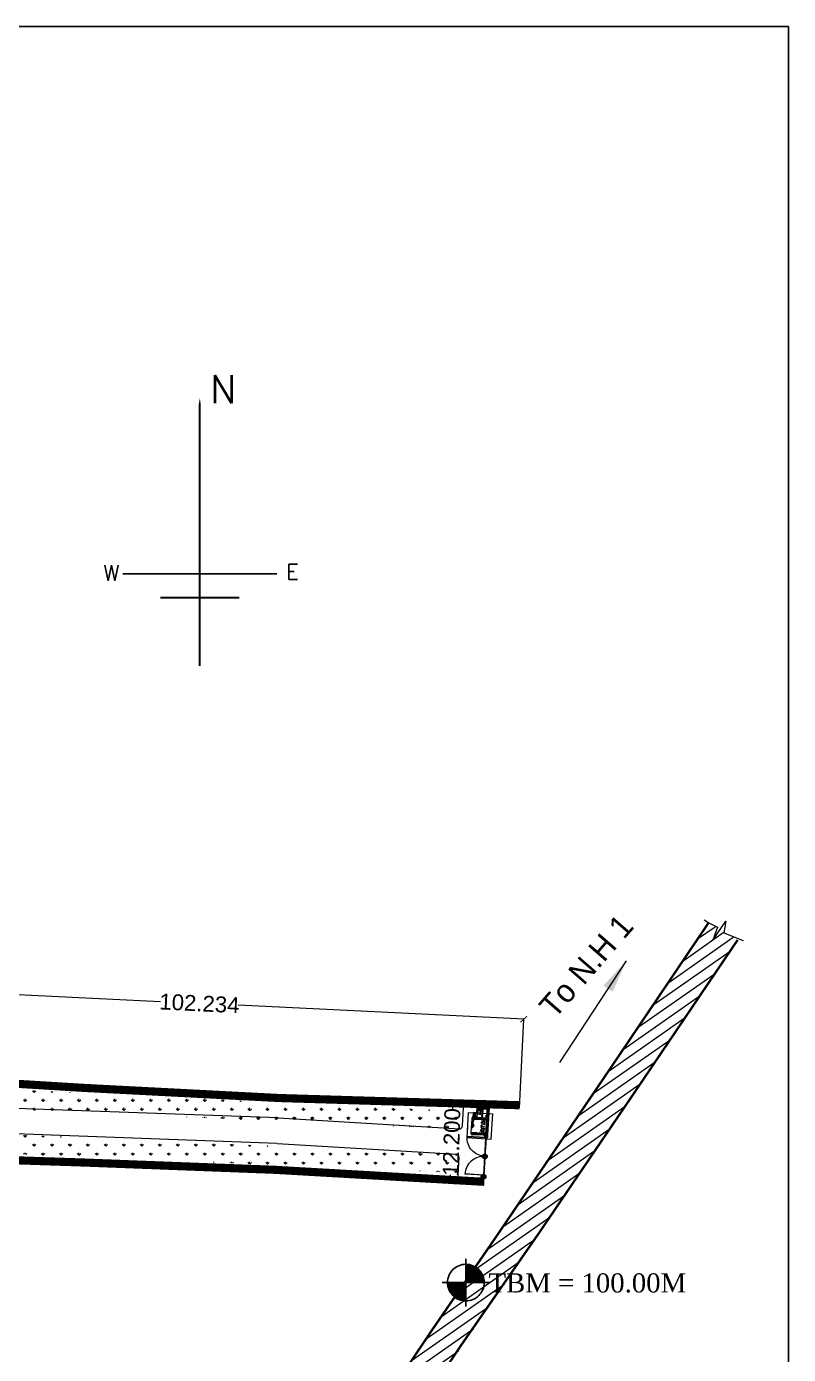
# Model space of a CAD drawing. Extents: x 4380 to 4772, y -521 to -208.
# Drawn here: x 4652.3 to 4772.2, y -416.6 to -207.7 of the extents above; entities that cross this region are included whole.
import ezdxf

# ---------------------------------------------------------------- set-up
doc = ezdxf.new("R2010")
doc.units = 0
doc.header["$LTSCALE"] = 40
doc.header["$MEASUREMENT"] = 0
doc.header["$PDMODE"] = 32
doc.header["$PDSIZE"] = 0.02
for name, pattern in [('ACAD_ISO02W100', [15, 12, -3]), ('CENTER', [2, 1.25, -0.25, 0.25, -0.25]), ('DASHED', [0.75, 0.5, -0.25])]:
    doc.linetypes.add(name, pattern=pattern)
doc.layers.get('0').update_dxf_attribs({"linetype": 'CONTINUOUS'})
doc.layers.get('Defpoints').update_dxf_attribs({"linetype": 'CONTINUOUS'})
for name, color, linetype, lineweight in [('A-ELEV', 252, 'CONTINUOUS', 9), ('arrow', 7, 'CONTINUOUS', 9), ('BD', 7, 'CONTINUOUS', 9), ('brick Hatch', 13, 'CONTINUOUS', 9), ('BW', 1, 'CONTINUOUS', 9), ('Dimension', 251, 'CONTINUOUS', 9), ('Door', 54, 'CONTINUOUS', 13), ('Furniture', 17, 'CONTINUOUS', 9), ('Grass', 82, 'CONTINUOUS', 13), ('Hidden', 1, 'DASHED', 18), ('Layer1', 12, 'CONTINUOUS', 30), ('NORTH', 7, 'CONTINUOUS', 5), ('ROAD', 7, 'CONTINUOUS', 5), ('Road hatch', 251, 'CONTINUOUS', 9), ('Text', 7, 'CONTINUOUS', 20), ('Wall', 7, 'CONTINUOUS', 30), ('Window', 150, 'CONTINUOUS', 15), ('Window-Wall', 7, 'CONTINUOUS', 18)]:
    doc.layers.add(name, color=color, linetype=linetype, lineweight=lineweight)
doc.layers.add('dimen', color=7, linetype='CONTINUOUS')
doc.layers.add('tbm', color=1, linetype='CENTER')
doc.styles.add('dim-stylus bt', font='arial.ttf')
doc.styles.add('rssb', font='times.ttf', dxfattribs={"height": 0.090551})
doc.styles.add('SC2500', font='simplex.shx')
doc.styles.get("Standard").update_dxf_attribs({"font": 'txt.shx', "height": 0.03937})
doc.styles.add('STYLE9', font='')
doc.styles.get('STYLE9').set_extended_font_data('Century Gothic')
doc.dimstyles.new('Tabrej', dxfattribs={"dimtxt": 0.32, "dimasz": 0.2, "dimexe": 1.38778e-17, "dimexo": 0.15, "dimgap": 0.09, "dimtad": 0, "dimdec": 3, "dimzin": 0, "dimdsep": 46, "dimtxsty": 'dim-stylus bt', "dimblk": 'ARCHTICK', "dimcen": 0, "dimdle": 0.05, "dimclrd": 256, "dimclre": 256, "dimclrt": 7, "dimadec": 0, "dimazin": 0, "dimtfac": 1, "dimtdec": 3, "dimtofl": 0, "dimtmove": 0, "dimatfit": 1, "dimfxl": 0, "dimtolj": 1, "dimtzin": 0, "dimlwd": -1, "dimlwe": -1, "dimarcsym": 0})
pattern_1 = [(90, (-1290.4887, -3100.5974), (-1.41421356, 1.41421356), [0.375, -2.4534271]), (45, (-1290.4887, -3100.5974), (-1.41421356, 1.41421356), [0.375, -1.625]), (135, (-1290.4887, -3100.5974), (-1.41421356, -1.41421356), [0.375, -1.625])]
pattern_2 = [(131.5687596, (5379.21867, -3753.81578), (-0.142524476, -0.12640025), []), (131.5687596, (5379.22405, -3753.72614), (-0.142524476, -0.12640025), [])]
pattern_3 = [(221.5687596, (3161.81178, 2507.7437), (-0.12640025, 0.142524476), []), (221.5687596, (3161.8064, 2507.65406), (-0.12640025, 0.142524476), [])]

# ---------------------------------------------------------------- blocks, each defined once
blk = doc.blocks.new('NORTH')
at = {"layer": 'NORTH'}
blk.add_lwpolyline([(1169.87, 1084.63, 0, 3.18, 0), (1169.87, 1074.84, 0.227, 0.227, 0), (1169.87, 1053.03, 0.227, 0.227, 0)], format="xyseb", dxfattribs=at)
at = {"layer": 'NORTH', "const_width": 0.227}
for points in [[(1160.78, 1063.9), (1178.97, 1063.9)], [(1165.2, 1061.1), (1174.53, 1061.1)]]:
    blk.add_lwpolyline(points, dxfattribs=at)
at = {"layer": 'NORTH', "style": 'SC2500'}
for s, height, p in [('N', 3.3, (1171.08, 1084.05)), ('W', 1.82, (1158.5, 1063.09)), ('E', 1.82, (1180.08, 1063.23))]:
    blk.add_text(s, height=height, dxfattribs=at).set_placement(p)
blk = doc.blocks.new('BM')
for p, q in [((0, -0.234), (0, 0.234)), ((-0.234, 0), (0.234, 0))]:
    blk.add_line(p, q)
at = {"const_width": 0.18}
for points in [[(0.09, 0, 0.414214), (0, 0.09, 1)], [(-0.09, 0, 0.414214), (0, -0.09, 1)]]:
    blk.add_lwpolyline(points, format="xyb", dxfattribs=at)
blk.add_circle((0, 0), 0.18)
blk = doc.blocks.new('_ArchTick')
at = {"color": 0, "const_width": 0.15}
blk.add_lwpolyline([(-0.5, -0.5), (0.5, 0.5)], dxfattribs=at)
blk = doc.blocks.new('*D50')
at = {"layer": 'Defpoints', "color": 0, "transparency": 16777216}
for p in [(4730.55, -363.89), (4627.75, -373.11), (4729.86, -378.06)]:
    blk.add_point(p, dxfattribs=at)
at = {"layer": 'Dimension', "transparency": 16777216}
for p, q in [((4627.75, -372.96), (4628.43, -358.94)), ((4628.38, -358.94), (4673.37, -361.12)), ((4730.6, -363.89), (4685.61, -361.71)), ((4729.87, -377.91), (4730.55, -363.89))]:
    blk.add_line(p, q, dxfattribs=at)
for p, rotation in [((4628.43, -358.94), 177.2269852814741), ((4730.55, -363.89), 357.2269852814741)]:
    blk.add_blockref('_ArchTick', p, dxfattribs=dict(at, rotation=rotation))
at = {"layer": 'Dimension', "color": 7, "transparency": 16777216, "insert": (4679.49, -361.42), "char_height": 2.5, "attachment_point": 5, "rotation": 357.227, "style": 'dim-stylus bt'}
blk.add_mtext('\\A1;102.234', dxfattribs=at)
blk = doc.blocks.new('*D52')
at = {"layer": 'Defpoints', "color": 0, "transparency": 16777216}
for p in [(4719.36, -377.14), (4724.69, -377.29), (4724.35, -389.48)]:
    blk.add_point(p, dxfattribs=at)
at = {"layer": 'Dimension', "transparency": 16777216}
for p, q in [((4719.36, -377.09), (4719.33, -378.08)), ((4724.54, -377.28), (4719.36, -377.14)), ((4719.01, -389.38), (4719.04, -388.39)), ((4724.2, -389.48), (4719.02, -389.33))]:
    blk.add_line(p, q, dxfattribs=at)
for p, rotation in [((4719.36, -377.14), 88.38627953501916), ((4719.02, -389.33), 268.3862795350191)]:
    blk.add_blockref('_ArchTick', p, dxfattribs=dict(at, rotation=rotation))
at = {"layer": 'Dimension', "color": 7, "transparency": 16777216, "insert": (4719.19, -383.23), "char_height": 2.5, "attachment_point": 5, "rotation": 88.3863, "style": 'dim-stylus bt'}
blk.add_mtext('\\A1;12.200', dxfattribs=at)
blk = doc.blocks.new('s')
at = {"layer": 'Wall'}
for p, q in [((2353989, -1671014), (2354064, -1671014)), ((2353989, -1671014), (2353989, -1671017)), ((2353992, -1671020), (2354055, -1671020)), ((2354058, -1671023), (2354058, -1671086)), ((2354061, -1671089), (2354064, -1671089)), ((2354064, -1671014), (2354064, -1671089))]:
    blk.add_line(p, q, dxfattribs=at)
for centre, start, end in [((2353992, -1671017), 180, 270), ((2354055, -1671023), 0, 90), ((2354061, -1671086), 180, 270)]:
    blk.add_arc(centre, 3, start, end, dxfattribs=at)

msp = doc.modelspace()

# ---------------------------------------------------------------- hatches: boundary and pattern name
at = {"layer": 'brick Hatch'}
h = msp.add_hatch(dxfattribs=at)
h.set_pattern_fill('ANSI32', color=256, scale=0.02, angle=86.56876, style=0)
h.set_pattern_definition(pattern_2)
h.paths.add_polyline_path([(4725.1116, -377.9035), (4723.9481, -377.8338, -0.00009351), (4723.9481, -377.8338), (4723.2699, -377.7931), (4723.2179, -378.6613), (4723.3327, -378.6682), (4723.3778, -377.9148), (4724.8752, -378.0046), (4724.8659, -378.1591), (4724.83, -378.758), (4725.0596, -378.7718)])
h = msp.add_hatch(dxfattribs=at)
h.set_pattern_fill('ANSI32', color=256, scale=0.02, angle=86.56876, style=0)
h.set_pattern_definition(pattern_2)
h.paths.add_polyline_path([(4722.4263, -379.3652), (4722.4003, -379.7994), (4722.6299, -379.8132), (4722.6421, -379.6086), (4725.0009, -379.75), (4725.0147, -379.5204), (4725.0596, -378.7718), (4724.83, -378.758), (4724.7851, -379.5066)])
h = msp.add_hatch(dxfattribs=at)
h.set_pattern_fill('ANSI32', color=256, scale=0.02, angle=86.56876, style=0)
h.set_pattern_definition(pattern_2)
h.paths.add_polyline_path([(4725.0009, -379.75), (4724.7713, -379.7362), (4724.6437, -381.8654), (4724.2239, -381.8402), (4724.2102, -382.0698), (4724.8595, -382.1088)])
h = msp.add_hatch(dxfattribs=at)
h.set_pattern_fill('ANSI32', color=256, scale=0.02, angle=86.56876, style=0)
h.set_pattern_definition(pattern_3)
h.paths.add_polyline_path([(4722.2849, -381.724), (4722.2711, -381.9536), (4722.3176, -382.0059), (4722.4978, -382.0167), (4722.5007, -381.9673), (4723.2119, -382.01), (4723.2257, -381.7804)])
h = msp.add_hatch(dxfattribs=at)
h.set_pattern_fill('ANSI32', color=256, scale=0.02, angle=86.56876, style=0)
h.set_pattern_definition(pattern_3)
h.paths.add_polyline_path([(4722.5684, -380.8394), (4722.5944, -380.4051), (4722.3648, -380.3914), (4722.3388, -380.8256)])
h = msp.add_hatch(dxfattribs=at)
h.set_pattern_fill('AR-CONC', color=256, scale=1.000007, angle=-3.29877, style=0)
h.set_pattern_definition([(216.575644, (3197.44979, 2131.49538), (0.005028607, -0.182811434), [0.01905, -0.209549998]), (271.575644, (3197.44979, 2131.49538), (-0.188610436, 0.046591849), [0.01524, -0.167639998]), (166.124644, (3197.4502, 2131.48014), (-0.183581, -0.136220294), [0.01619, -0.178089998]), (220.391444, (3197.39908, 2131.49841), (0.025775519, -0.273106252), [0.028575, -0.314324997]), (169.940044, (3197.40123, 2131.47565), (-0.261164105, -0.22220145), [0.024285, -0.267134998]), (275.391644, (3197.39908, 2131.4984), (-0.26116369, -0.222201846), [0.02286, -0.251459997]), (245.575644, (3197.41024, 2131.4723), (0.093026861, -0.157452566), [0.01905, -0.209549998]), (300.575644, (3197.41024, 2131.4723), (-0.187550581, -0.050690004), [0.01524, -0.167639998]), (195.124244, (3197.41799, 2131.45918), (-0.094524104, -0.208142129), [0.01619, -0.178089998]), (229.0756442, (3197.44979, 2131.49538), (-0.0845885518, 0.0019674438), [0, -0.1656079983, 0, -0.1701799982, 0, -0.1682749983]), (259.0756442, (3197.44979, 2131.49538), (-0.10399289, -0.0607165004), [0, -0.097027999, 0, -0.1617979982, 0, -0.0641349993]), (299.0756443, (3197.45317, 2131.55192), (-0.0023804068, -0.1356906823), [0, -0.0634999993, 0, -0.198119998, 0, -0.2628899973]), (309.0756443, (3197.45469, 2131.57727), (-0.0342289534, -0.146345957), [0, -0.082549999, 0, -0.1315719987, 0, -0.186689998])])
h.paths.add_polyline_path([(4724.4363, -382.4842), (4724.4602, -382.0849), (4724.8595, -382.1088), (4724.8356, -382.508)])
h.paths.add_polyline_path([(4724.6297, -382.2913), (4724.6547, -382.2928), (4724.6562, -382.2678), (4724.6312, -382.2663)], flags=16)
h.paths.add_polyline_path([(4724.6318, -382.2894), (4724.6528, -382.2907), (4724.6541, -382.2697), (4724.6331, -382.2685)], flags=0)
h.paths.add_polyline_path([(4724.6342, -382.2164), (4724.6592, -382.2179), (4724.6606, -382.193), (4724.6357, -382.1915)], flags=16)
h.paths.add_polyline_path([(4724.6363, -382.2146), (4724.6573, -382.2158), (4724.6585, -382.1949), (4724.6376, -382.1936)], flags=0)
h = msp.add_hatch(dxfattribs=at)
h.set_pattern_fill('AR-CONC', color=256, scale=1.000007, angle=-3.29877, style=0)
h.set_pattern_definition([(216.575644, (3197.44381, 2131.39556), (0.005028607, -0.182811434), [0.01905, -0.209549998]), (271.575644, (3197.44381, 2131.39556), (-0.188610436, 0.046591849), [0.01524, -0.167639998]), (166.124644, (3197.44423, 2131.38032), (-0.183581, -0.136220294), [0.01619, -0.178089998]), (220.391444, (3197.3931, 2131.3986), (0.025775519, -0.273106252), [0.028575, -0.314324997]), (169.940044, (3197.39525, 2131.37583), (-0.261164105, -0.22220145), [0.024285, -0.267134998]), (275.391644, (3197.3931, 2131.3986), (-0.26116369, -0.222201846), [0.02286, -0.251459997]), (245.575644, (3197.40427, 2131.37248), (0.093026861, -0.157452566), [0.01905, -0.209549998]), (300.575644, (3197.40427, 2131.37248), (-0.187550581, -0.050690004), [0.01524, -0.167639998]), (195.124244, (3197.41202, 2131.35936), (-0.094524104, -0.208142129), [0.01619, -0.178089998]), (229.0756442, (3197.443815, 2131.395556), (-0.0845885518, 0.0019674438), [0, -0.1656079983, 0, -0.1701799982, 0, -0.1682749983]), (259.0756442, (3197.443815, 2131.39556), (-0.10399289, -0.0607165004), [0, -0.097027999, 0, -0.1617979982, 0, -0.0641349993]), (299.0756443, (3197.4472, 2131.4521), (-0.0023804068, -0.1356906823), [0, -0.0634999993, 0, -0.198119998, 0, -0.2628899973]), (309.0756443, (3197.44872, 2131.47745), (-0.0342289534, -0.146345957), [0, -0.082549999, 0, -0.1315719987, 0, -0.186689998])])
h.paths.add_polyline_path([(4724.054, -388.8727), (4724.0668, -388.6589), (4724.1189, -388.6262), (4724.0711, -388.5874), (4724.0779, -388.4734), (4724.4772, -388.4973), (4724.4533, -388.8966)])
at = {"layer": 'Furniture'}
h = msp.add_hatch(dxfattribs=at)
h.set_pattern_fill('ANSI32', color=256, scale=0.025, angle=86.575644, style=0)
h.set_pattern_definition([(221.575644, (5968.21247, 3134.12962), (-0.158021718, 0.178136608), []), (221.575644, (5968.20577, 3134.01756), (-0.158021718, 0.178136608), [])])
h.paths.add_polyline_path([(4724.2836, -388.8865), (4724.2758, -389.0175, -0.06368142), (4724.1897, -389.0233, -0.11018272), (4724.0475, -388.9825), (4724.054, -388.8727)])
at = {"layer": 'Grass'}
h = msp.add_hatch(dxfattribs=at)
h.set_pattern_fill('GRASS', color=256, scale=2, style=0)
h.set_pattern_definition(pattern_1)
edge = h.paths.add_edge_path()
edge.add_line((4720.8779, -380.6886), (4721.012, -378.4321))
edge.add_line((4721.012, -378.4321), (4627.7477, -373.8603))
edge.add_line((4627.7477, -373.8603), (4627.5719, -377.0951))
edge.add_line((4627.5719, -377.0951), (4721.7917, -381.2252))
edge.add_line((4721.7917, -381.2252), (4720.3569, -381.1585))
edge.add_arc((4720.3788, -380.659), 0.5, 267.490054, 356.604207)
h = msp.add_hatch(dxfattribs=at)
h.set_pattern_fill('GRASS', color=256, scale=2, style=0)
h.set_pattern_definition(pattern_1)
h.paths.add_polyline_path([(4627.2307, -384.1008), (4627.3785, -381.0905), (4720.004, -385.1241), (4720.2255, -388.048)])
at = {"layer": 'Road hatch'}
h = msp.add_hatch(dxfattribs=at)
h.set_pattern_fill('ANSI31', color=256, scale=12, angle=170, style=0)
h.set_pattern_definition([(215, (2721.4307, -2405.332), (0.8603646, -1.228728), [])])
h.paths.add_polyline_path([(4732.9567, -397.514), (4732.2811, -398.4874), (4707.9447, -434.21), (4695.8047, -452.453), (4686.6787, -469.277), (4682.9197, -467.142), (4691.3477, -450.154), (4704.0347, -430.78), (4716.1197, -412.779), (4726.3717, -397.872), (4743.9867, -371.918), (4759.6477, -348.72), (4764.2217, -351.425), (4747.9487, -375.471)])

# ---------------------------------------------------------------- linework, layer by layer
msp.add_line((4724.5969, -382.5213), (4724.5942, -382.5668))
at = {"layer": 'A-ELEV'}
for p, q in [((4724.4193, -385.4883), (4724.5943, -382.5638)), ((4724.4887, -385.4835), (4724.6591, -382.6368)), ((4724.4942, -385.4928), (4724.6649, -382.6401)), ((4724.2441, -388.4163), (4724.419, -385.4937)), ((4724.3173, -388.3485), (4724.4877, -385.5018)), ((4724.3235, -388.3459), (4724.4912, -385.5431)), ((4724.3511, -386.6294), (4724.4193, -385.4887)), ((4724.4217, -386.7044), (4724.4942, -385.4932))]:
    msp.add_line(p, q, dxfattribs=at)
at = {"layer": 'BD'}
msp.add_lwpolyline([(4758.976, -348.2805), (4759.7032, -348.7294), (4761.0662, -349.4186), (4760.2905, -351.4832), (4762.3442, -348.4695), (4762.0511, -350.315), (4765.0678, -351.5235)], dxfattribs=at)
at = {"layer": 'BW', "linetype": 'Continuous', "ltscale": 0.03, "const_width": 1.28}
for points in [[(4729.8849, -377.4322), (4692.0862, -376.2966), (4661.2192, -374.6976), (4627.7878, -372.6542), (4627.5652, -350.9546), (4601.5132, -349.8986), (4557.5872, -348.0496), (4558.3692, -331.7846), (4559.5772, -305.7976), (4560.9152, -288.1036), (4573.7222, -287.8726), (4574.3192, -270.2576), (4574.9352, -240.9616), (4546.8002, -240.2206), (4502.1282, -238.4496)], [(4506.4562, -472.0226), (4537.5022, -483.9076), (4539.8662, -447.7506), (4542.1472, -408.8616), (4564.8872, -408.8686), (4592.7402, -410.3996), (4625.0922, -411.5756), (4625.7822, -405.2556), (4627.1982, -385.3266), (4661.3712, -386.4466), (4691.3542, -387.5886), (4724.3462, -389.4806)]]:
    msp.add_lwpolyline(points, dxfattribs=at)
at = {"layer": 'Defpoints', "ltscale": 0.05}
msp.add_lwpolyline([(4380.1, -207.7293), (4772.2235, -207.7293), (4772.2235, -521.1591), (4380.1, -521.1591)], close=True, dxfattribs=at)
at = {"layer": 'dimen'}
msp.add_line((4627.7878, -372.6542), (4692.0862, -376.2966), dxfattribs=at)
at = {"layer": 'Door'}
for p, q in [((4723.2179, -378.6613), (4723.173, -379.41)), ((4722.2849, -381.724), (4722.3388, -380.8256)), ((4724.5942, -382.5668), (4721.6268, -382.3892)), ((4724.5969, -382.5213), (4721.6295, -382.3437)), ((4724.5065, -384.3513), (4724.505, -384.3763)), ((4724.505, -384.3763), (4724.5299, -384.3778)), ((4724.5314, -384.3528), (4724.5065, -384.3513)), ((4724.5083, -384.3534), (4724.5071, -384.3744)), ((4724.5071, -384.3744), (4724.528, -384.3756)), ((4724.5293, -384.3547), (4724.5083, -384.3534)), ((4724.5109, -384.2764), (4724.5094, -384.3014)), ((4724.5094, -384.3014), (4724.5344, -384.3029)), ((4724.5359, -384.2779), (4724.5109, -384.2764)), ((4724.5128, -384.2786), (4724.5116, -384.2995)), ((4724.5116, -384.2995), (4724.5325, -384.3008)), ((4724.5338, -384.2798), (4724.5128, -384.2786)), ((4724.5184, -384.1518), (4724.5169, -384.1767)), ((4724.5169, -384.1767), (4724.5419, -384.1782)), ((4724.5433, -384.1533), (4724.5184, -384.1518)), ((4724.5203, -384.1539), (4724.519, -384.1749)), ((4724.519, -384.1749), (4724.54, -384.1761)), ((4724.5412, -384.1552), (4724.5203, -384.1539)), ((4724.5229, -384.0769), (4724.5214, -384.1019)), ((4724.5214, -384.1019), (4724.5463, -384.1034)), ((4724.5478, -384.0784), (4724.5229, -384.0769)), ((4724.5248, -384.079), (4724.5235, -384.1)), ((4724.5235, -384.1), (4724.5445, -384.1013)), ((4724.5457, -384.0803), (4724.5248, -384.079)), ((4724.528, -384.3756), (4724.5293, -384.3547)), ((4724.5303, -383.9523), (4724.5288, -383.9772)), ((4724.5288, -383.9772), (4724.5538, -383.9787)), ((4724.5299, -384.3778), (4724.5314, -384.3528)), ((4724.5553, -383.9538), (4724.5303, -383.9523)), ((4724.5322, -383.9544), (4724.531, -383.9754)), ((4724.531, -383.9754), (4724.5519, -383.9766)), ((4724.5532, -383.9556), (4724.5322, -383.9544)), ((4724.5325, -384.3008), (4724.5338, -384.2798)), ((4724.5348, -383.8774), (4724.5333, -383.9024)), ((4724.5333, -383.9024), (4724.5583, -383.9039)), ((4724.5344, -384.3029), (4724.5359, -384.2779)), ((4724.5598, -383.8789), (4724.5348, -383.8774)), ((4724.5367, -383.8795), (4724.5354, -383.9005)), ((4724.5354, -383.9005), (4724.5564, -383.9017)), ((4724.5577, -383.8808), (4724.5367, -383.8795)), ((4724.54, -384.1761), (4724.5412, -384.1552)), ((4724.5423, -383.7528), (4724.5408, -383.7777)), ((4724.5408, -383.7777), (4724.5657, -383.7792)), ((4724.5419, -384.1782), (4724.5433, -384.1533)), ((4724.5672, -383.7543), (4724.5423, -383.7528)), ((4724.5441, -383.7549), (4724.5429, -383.7758)), ((4724.5429, -383.7758), (4724.5639, -383.7771)), ((4724.5651, -383.7561), (4724.5441, -383.7549)), ((4724.5445, -384.1013), (4724.5457, -384.0803)), ((4724.5468, -383.6779), (4724.5453, -383.7029)), ((4724.5453, -383.7029), (4724.5702, -383.7043)), ((4724.5463, -384.1034), (4724.5478, -384.0784)), ((4724.5717, -383.6794), (4724.5468, -383.6779)), ((4724.5486, -383.68), (4724.5474, -383.701)), ((4724.5474, -383.701), (4724.5683, -383.7022)), ((4724.5696, -383.6813), (4724.5486, -383.68)), ((4724.5519, -383.9766), (4724.5532, -383.9556)), ((4724.5542, -383.5533), (4724.5527, -383.5782)), ((4724.5527, -383.5782), (4724.5777, -383.5797)), ((4724.5538, -383.9787), (4724.5553, -383.9538)), ((4724.5792, -383.5547), (4724.5542, -383.5533)), ((4724.5561, -383.5554), (4724.5548, -383.5763)), ((4724.5548, -383.5763), (4724.5758, -383.5776)), ((4724.577, -383.5566), (4724.5561, -383.5554)), ((4724.5564, -383.9017), (4724.5577, -383.8808)), ((4724.5587, -383.4784), (4724.5572, -383.5033)), ((4724.5572, -383.5033), (4724.5822, -383.5048)), ((4724.5583, -383.9039), (4724.5598, -383.8789)), ((4724.5836, -383.4799), (4724.5587, -383.4784)), ((4724.5606, -383.4805), (4724.5593, -383.5015)), ((4724.5593, -383.5015), (4724.5803, -383.5027)), ((4724.5815, -383.4818), (4724.5606, -383.4805)), ((4724.5639, -383.7771), (4724.5651, -383.7561)), ((4724.5661, -383.3537), (4724.5647, -383.3787)), ((4724.5647, -383.3787), (4724.5896, -383.3802)), ((4724.5657, -383.7792), (4724.5672, -383.7543)), ((4724.5911, -383.3552), (4724.5661, -383.3537)), ((4724.568, -383.3559), (4724.5668, -383.3768)), ((4724.5668, -383.3768), (4724.5877, -383.3781)), ((4724.589, -383.3571), (4724.568, -383.3559)), ((4724.5683, -383.7022), (4724.5696, -383.6813)), ((4724.5706, -383.2789), (4724.5691, -383.3038)), ((4724.5691, -383.3038), (4724.5941, -383.3053)), ((4724.5702, -383.7043), (4724.5717, -383.6794)), ((4724.5956, -383.2804), (4724.5706, -383.2789)), ((4724.5725, -383.281), (4724.5712, -383.302)), ((4724.5712, -383.302), (4724.5922, -383.3032)), ((4724.5935, -383.2822), (4724.5725, -383.281)), ((4724.5758, -383.5776), (4724.577, -383.5566)), ((4724.5781, -383.1542), (4724.5766, -383.1792)), ((4724.5766, -383.1792), (4724.6015, -383.1807)), ((4724.5777, -383.5797), (4724.5792, -383.5547)), ((4724.603, -383.1557), (4724.5781, -383.1542)), ((4724.58, -383.1563), (4724.5787, -383.1773)), ((4724.5787, -383.1773), (4724.5997, -383.1786)), ((4724.6009, -383.1576), (4724.58, -383.1563)), ((4724.5803, -383.5027), (4724.5815, -383.4818)), ((4724.5826, -383.0794), (4724.5811, -383.1043)), ((4724.5811, -383.1043), (4724.606, -383.1058)), ((4724.5822, -383.5048), (4724.5836, -383.4799)), ((4724.6075, -383.0809), (4724.5826, -383.0794)), ((4724.5844, -383.0815), (4724.5832, -383.1024)), ((4724.5832, -383.1024), (4724.6042, -383.1037)), ((4724.6054, -383.0827), (4724.5844, -383.0815)), ((4724.5877, -383.3781), (4724.589, -383.3571)), ((4724.59, -382.9547), (4724.5885, -382.9797)), ((4724.5885, -382.9797), (4724.6135, -382.9812)), ((4724.5896, -383.3802), (4724.5911, -383.3552)), ((4724.615, -382.9562), (4724.59, -382.9547)), ((4724.5919, -382.9568), (4724.5906, -382.9778)), ((4724.5906, -382.9778), (4724.6116, -382.9791)), ((4724.6129, -382.9581), (4724.5919, -382.9568)), ((4724.5922, -383.3032), (4724.5935, -383.2822)), ((4724.5945, -382.8799), (4724.593, -382.9048)), ((4724.593, -382.9048), (4724.618, -382.9063)), ((4724.5941, -383.3053), (4724.5956, -383.2804)), ((4724.6195, -382.8813), (4724.5945, -382.8799)), ((4724.5964, -382.882), (4724.5951, -382.9029)), ((4724.5951, -382.9029), (4724.6161, -382.9042)), ((4724.6173, -382.8832), (4724.5964, -382.882)), ((4724.5997, -383.1786), (4724.6009, -383.1576)), ((4724.602, -382.7552), (4724.6005, -382.7802)), ((4724.6005, -382.7802), (4724.6254, -382.7817)), ((4724.6015, -383.1807), (4724.603, -383.1557)), ((4724.6269, -382.7567), (4724.602, -382.7552)), ((4724.6038, -382.7573), (4724.6026, -382.7783)), ((4724.6026, -382.7783), (4724.6235, -382.7795)), ((4724.6248, -382.7586), (4724.6038, -382.7573)), ((4724.6042, -383.1037), (4724.6054, -383.0827)), ((4724.6064, -382.6803), (4724.6049, -382.7053)), ((4724.6049, -382.7053), (4724.6299, -382.7068)), ((4724.606, -383.1058), (4724.6075, -383.0809)), ((4724.6314, -382.6818), (4724.6064, -382.6803)), ((4724.6083, -382.6825), (4724.6071, -382.7034)), ((4724.6071, -382.7034), (4724.628, -382.7047)), ((4724.6293, -382.6837), (4724.6083, -382.6825)), ((4724.6116, -382.9791), (4724.6129, -382.9581)), ((4724.6135, -382.9812), (4724.615, -382.9562)), ((4724.6161, -382.9042), (4724.6173, -382.8832)), ((4724.618, -382.9063), (4724.6195, -382.8813)), ((4724.6235, -382.7795), (4724.6248, -382.7586)), ((4724.6254, -382.7817), (4724.6269, -382.7567)), ((4724.628, -382.7047), (4724.6293, -382.6837)), ((4724.6299, -382.7068), (4724.6314, -382.6818)), ((4724.3822, -386.4285), (4724.3837, -386.4035)), ((4724.4071, -386.43), (4724.3822, -386.4285)), ((4724.3837, -386.4035), (4724.4086, -386.405)), ((4724.3843, -386.4266), (4724.3855, -386.4056)), ((4724.4052, -386.4279), (4724.3843, -386.4266)), ((4724.3855, -386.4056), (4724.4065, -386.4069)), ((4724.3896, -386.3038), (4724.3911, -386.2789)), ((4724.4146, -386.3053), (4724.3896, -386.3038)), ((4724.3911, -386.2789), (4724.4161, -386.2804)), ((4724.3917, -386.302), (4724.393, -386.281)), ((4724.4127, -386.3032), (4724.3917, -386.302)), ((4724.393, -386.281), (4724.414, -386.2822)), ((4724.3941, -386.229), (4724.3956, -386.204)), ((4724.4191, -386.2305), (4724.3941, -386.229)), ((4724.3956, -386.204), (4724.4205, -386.2055)), ((4724.3962, -386.2271), (4724.3975, -386.2061)), ((4724.4172, -386.2283), (4724.3962, -386.2271)), ((4724.3975, -386.2061), (4724.4184, -386.2074)), ((4724.4016, -386.1043), (4724.4031, -386.0794)), ((4724.4265, -386.1058), (4724.4016, -386.1043)), ((4724.4031, -386.0794), (4724.428, -386.0809)), ((4724.4037, -386.1024), (4724.4049, -386.0815)), ((4724.4246, -386.1037), (4724.4037, -386.1024)), ((4724.4049, -386.0815), (4724.4259, -386.0827)), ((4724.4065, -386.4069), (4724.4052, -386.4279)), ((4724.406, -386.0295), (4724.4075, -386.0045)), ((4724.431, -386.0309), (4724.406, -386.0295)), ((4724.4086, -386.405), (4724.4071, -386.43)), ((4724.4075, -386.0045), (4724.4325, -386.006)), ((4724.4082, -386.0276), (4724.4094, -386.0066)), ((4724.4291, -386.0288), (4724.4082, -386.0276)), ((4724.4094, -386.0066), (4724.4304, -386.0079)), ((4724.414, -386.2822), (4724.4127, -386.3032)), ((4724.4135, -385.9048), (4724.415, -385.8799)), ((4724.4385, -385.9063), (4724.4135, -385.9048)), ((4724.4161, -386.2804), (4724.4146, -386.3053)), ((4724.415, -385.8799), (4724.4399, -385.8813)), ((4724.4156, -385.9029), (4724.4169, -385.882)), ((4724.4366, -385.9042), (4724.4156, -385.9029)), ((4724.4169, -385.882), (4724.4378, -385.8832)), ((4724.4184, -386.2074), (4724.4172, -386.2283)), ((4724.418, -385.8299), (4724.4195, -385.805)), ((4724.4429, -385.8314), (4724.418, -385.8299)), ((4724.4205, -386.2055), (4724.4191, -386.2305)), ((4724.4195, -385.805), (4724.4444, -385.8065)), ((4724.4201, -385.8281), (4724.4213, -385.8071)), ((4724.4411, -385.8293), (4724.4201, -385.8281)), ((4724.4213, -385.8071), (4724.4423, -385.8084)), ((4724.4259, -386.0827), (4724.4246, -386.1037)), ((4724.4254, -385.7053), (4724.4269, -385.6803)), ((4724.4504, -385.7068), (4724.4254, -385.7053)), ((4724.428, -386.0809), (4724.4265, -386.1058)), ((4724.4269, -385.6803), (4724.4519, -385.6818)), ((4724.4276, -385.7034), (4724.4288, -385.6825)), ((4724.4485, -385.7047), (4724.4276, -385.7034)), ((4724.4288, -385.6825), (4724.4498, -385.6837)), ((4724.4304, -386.0079), (4724.4291, -386.0288)), ((4724.4299, -385.6304), (4724.4314, -385.6055)), ((4724.4549, -385.6319), (4724.4299, -385.6304)), ((4724.4325, -386.006), (4724.431, -386.0309)), ((4724.4314, -385.6055), (4724.4564, -385.607)), ((4724.432, -385.6286), (4724.4333, -385.6076)), ((4724.453, -385.6298), (4724.432, -385.6286)), ((4724.4333, -385.6076), (4724.4542, -385.6088)), ((4724.4378, -385.8832), (4724.4366, -385.9042)), ((4724.4399, -385.8813), (4724.4385, -385.9063)), ((4724.4423, -385.8084), (4724.4411, -385.8293)), ((4724.4444, -385.8065), (4724.4429, -385.8314)), ((4724.4468, -385.3489), (4724.4453, -385.3738)), ((4724.4453, -385.3738), (4724.4702, -385.3753)), ((4724.4717, -385.3504), (4724.4468, -385.3489)), ((4724.4486, -385.351), (4724.4474, -385.3719)), ((4724.4474, -385.3719), (4724.4683, -385.3732)), ((4724.4498, -385.6837), (4724.4485, -385.7047)), ((4724.4696, -385.3522), (4724.4486, -385.351)), ((4724.4512, -385.274), (4724.4498, -385.2989)), ((4724.4498, -385.2989), (4724.4747, -385.3004)), ((4724.4519, -385.6818), (4724.4504, -385.7068)), ((4724.4762, -385.2755), (4724.4512, -385.274)), ((4724.4531, -385.2761), (4724.4519, -385.2971)), ((4724.4519, -385.2971), (4724.4728, -385.2983)), ((4724.4542, -385.6088), (4724.453, -385.6298)), ((4724.4741, -385.2774), (4724.4531, -385.2761)), ((4724.4564, -385.607), (4724.4549, -385.6319)), ((4724.4587, -385.1493), (4724.4572, -385.1743)), ((4724.4572, -385.1743), (4724.4822, -385.1758)), ((4724.4837, -385.1508), (4724.4587, -385.1493)), ((4724.4606, -385.1515), (4724.4593, -385.1724)), ((4724.4593, -385.1724), (4724.4803, -385.1737)), ((4724.4815, -385.1527), (4724.4606, -385.1515)), ((4724.4632, -385.0745), (4724.4617, -385.0994)), ((4724.4617, -385.0994), (4724.4866, -385.1009)), ((4724.4881, -385.076), (4724.4632, -385.0745)), ((4724.4651, -385.0766), (4724.4638, -385.0976)), ((4724.4638, -385.0976), (4724.4848, -385.0988)), ((4724.486, -385.0779), (4724.4651, -385.0766)), ((4724.4683, -385.3732), (4724.4696, -385.3522)), ((4724.4706, -384.9498), (4724.4691, -384.9748)), ((4724.4691, -384.9748), (4724.4941, -384.9763)), ((4724.4702, -385.3753), (4724.4717, -385.3504)), ((4724.4956, -384.9513), (4724.4706, -384.9498)), ((4724.4725, -384.952), (4724.4713, -384.9729)), ((4724.4713, -384.9729), (4724.4922, -384.9742)), ((4724.4935, -384.9532), (4724.4725, -384.952)), ((4724.4728, -385.2983), (4724.4741, -385.2774)), ((4724.4751, -384.875), (4724.4736, -384.8999)), ((4724.4736, -384.8999), (4724.4986, -384.9014)), ((4724.4747, -385.3004), (4724.4762, -385.2755)), ((4724.5001, -384.8765), (4724.4751, -384.875)), ((4724.477, -384.8771), (4724.4757, -384.898)), ((4724.4757, -384.898), (4724.4967, -384.8993)), ((4724.498, -384.8783), (4724.477, -384.8771)), ((4724.4803, -385.1737), (4724.4815, -385.1527)), ((4724.4826, -384.7503), (4724.4811, -384.7753)), ((4724.4811, -384.7753), (4724.506, -384.7768)), ((4724.4822, -385.1758), (4724.4837, -385.1508)), ((4724.5075, -384.7518), (4724.4826, -384.7503)), ((4724.4845, -384.7524), (4724.4832, -384.7734)), ((4724.4832, -384.7734), (4724.5042, -384.7747)), ((4724.5054, -384.7537), (4724.4845, -384.7524)), ((4724.4848, -385.0988), (4724.486, -385.0779)), ((4724.4871, -384.6755), (4724.4856, -384.7004)), ((4724.4856, -384.7004), (4724.5105, -384.7019)), ((4724.4866, -385.1009), (4724.4881, -385.076)), ((4724.512, -384.677), (4724.4871, -384.6755)), ((4724.4889, -384.6776), (4724.4877, -384.6985)), ((4724.4877, -384.6985), (4724.5086, -384.6998)), ((4724.5099, -384.6788), (4724.4889, -384.6776)), ((4724.4922, -384.9742), (4724.4935, -384.9532)), ((4724.4945, -384.5508), (4724.493, -384.5758)), ((4724.493, -384.5758), (4724.518, -384.5773)), ((4724.4941, -384.9763), (4724.4956, -384.9513)), ((4724.5195, -384.5523), (4724.4945, -384.5508)), ((4724.4964, -384.5529), (4724.4951, -384.5739)), ((4724.4951, -384.5739), (4724.5161, -384.5751)), ((4724.5174, -384.5542), (4724.4964, -384.5529)), ((4724.4967, -384.8993), (4724.498, -384.8783)), ((4724.499, -384.4759), (4724.4975, -384.5009)), ((4724.4975, -384.5009), (4724.5225, -384.5024)), ((4724.4986, -384.9014), (4724.5001, -384.8765)), ((4724.524, -384.4774), (4724.499, -384.4759)), ((4724.5009, -384.4781), (4724.4996, -384.499)), ((4724.4996, -384.499), (4724.5206, -384.5003)), ((4724.5218, -384.4793), (4724.5009, -384.4781)), ((4724.5042, -384.7747), (4724.5054, -384.7537)), ((4724.506, -384.7768), (4724.5075, -384.7518)), ((4724.5086, -384.6998), (4724.5099, -384.6788)), ((4724.5105, -384.7019), (4724.512, -384.677)), ((4724.5161, -384.5751), (4724.5174, -384.5542)), ((4724.518, -384.5773), (4724.5195, -384.5523)), ((4724.5206, -384.5003), (4724.5218, -384.4793)), ((4724.5225, -384.5024), (4724.524, -384.4774)), ((4724.2418, -388.456), (4721.2744, -388.2785)), ((4724.2445, -388.4106), (4721.2771, -388.233)), ((4724.2418, -388.456), (4724.2445, -388.4106)), ((4724.2702, -388.2989), (4724.2717, -388.274)), ((4724.2952, -388.3004), (4724.2702, -388.2989)), ((4724.2717, -388.274), (4724.2967, -388.2755)), ((4724.2724, -388.2971), (4724.2736, -388.2761)), ((4724.2933, -388.2983), (4724.2724, -388.2971)), ((4724.2736, -388.2761), (4724.2946, -388.2774)), ((4724.2747, -388.2241), (4724.2762, -388.1991)), ((4724.2997, -388.2256), (4724.2747, -388.2241)), ((4724.2762, -388.1991), (4724.3012, -388.2006)), ((4724.2768, -388.2222), (4724.2781, -388.2012)), ((4724.2978, -388.2235), (4724.2768, -388.2222)), ((4724.2781, -388.2012), (4724.2991, -388.2025)), ((4724.2822, -388.0994), (4724.2837, -388.0745)), ((4724.3071, -388.1009), (4724.2822, -388.0994)), ((4724.2837, -388.0745), (4724.3086, -388.076)), ((4724.2843, -388.0976), (4724.2855, -388.0766)), ((4724.3053, -388.0988), (4724.2843, -388.0976)), ((4724.2855, -388.0766), (4724.3065, -388.0778)), ((4724.2867, -388.0246), (4724.2881, -387.9996)), ((4724.3116, -388.0261), (4724.2867, -388.0246)), ((4724.2881, -387.9996), (4724.3131, -388.0011)), ((4724.2888, -388.0227), (4724.29, -388.0017)), ((4724.3097, -388.0239), (4724.2888, -388.0227)), ((4724.29, -388.0017), (4724.311, -388.003)), ((4724.2946, -388.2774), (4724.2933, -388.2983)), ((4724.2941, -387.8999), (4724.2956, -387.875)), ((4724.3191, -387.9014), (4724.2941, -387.8999)), ((4724.2967, -388.2755), (4724.2952, -388.3004)), ((4724.2956, -387.875), (4724.3206, -387.8765)), ((4724.2962, -387.898), (4724.2975, -387.8771)), ((4724.3172, -387.8993), (4724.2962, -387.898)), ((4724.2975, -387.8771), (4724.3184, -387.8783)), ((4724.2991, -388.2025), (4724.2978, -388.2235)), ((4724.2986, -387.8251), (4724.3001, -387.8001)), ((4724.3235, -387.8265), (4724.2986, -387.8251)), ((4724.3012, -388.2006), (4724.2997, -388.2256)), ((4724.3001, -387.8001), (4724.325, -387.8016)), ((4724.3007, -387.8232), (4724.302, -387.8022)), ((4724.3217, -387.8244), (4724.3007, -387.8232)), ((4724.302, -387.8022), (4724.3229, -387.8035)), ((4724.3065, -388.0778), (4724.3053, -388.0988)), ((4724.3061, -387.7004), (4724.3075, -387.6755)), ((4724.331, -387.7019), (4724.3061, -387.7004)), ((4724.3086, -388.076), (4724.3071, -388.1009)), ((4724.3075, -387.6755), (4724.3325, -387.6769)), ((4724.3082, -387.6985), (4724.3094, -387.6776)), ((4724.3291, -387.6998), (4724.3082, -387.6985)), ((4724.3094, -387.6776), (4724.3304, -387.6788)), ((4724.311, -388.003), (4724.3097, -388.0239)), ((4724.3105, -387.6255), (4724.312, -387.6006)), ((4724.3355, -387.627), (4724.3105, -387.6255)), ((4724.3131, -388.0011), (4724.3116, -388.0261)), ((4724.312, -387.6006), (4724.337, -387.6021)), ((4724.3126, -387.6237), (4724.3139, -387.6027)), ((4724.3336, -387.6249), (4724.3126, -387.6237)), ((4724.3139, -387.6027), (4724.3349, -387.604)), ((4724.3184, -387.8783), (4724.3172, -387.8993)), ((4724.318, -387.5009), (4724.3195, -387.4759)), ((4724.3429, -387.5024), (4724.318, -387.5009)), ((4724.3206, -387.8765), (4724.3191, -387.9014)), ((4724.3195, -387.4759), (4724.3444, -387.4774)), ((4724.3201, -387.499), (4724.3214, -387.4781)), ((4724.3411, -387.5003), (4724.3201, -387.499)), ((4724.3214, -387.4781), (4724.3423, -387.4793)), ((4724.3229, -387.8035), (4724.3217, -387.8244)), ((4724.3225, -387.426), (4724.324, -387.4011)), ((4724.3474, -387.4275), (4724.3225, -387.426)), ((4724.325, -387.8016), (4724.3235, -387.8265)), ((4724.324, -387.4011), (4724.3489, -387.4026)), ((4724.3246, -387.4242), (4724.3258, -387.4032)), ((4724.3455, -387.4254), (4724.3246, -387.4242)), ((4724.3258, -387.4032), (4724.3468, -387.4044)), ((4724.3304, -387.6788), (4724.3291, -387.6998)), ((4724.3299, -387.3014), (4724.3314, -387.2764)), ((4724.3549, -387.3029), (4724.3299, -387.3014)), ((4724.3325, -387.6769), (4724.331, -387.7019)), ((4724.3314, -387.2764), (4724.3564, -387.2779)), ((4724.332, -387.2995), (4724.3333, -387.2785)), ((4724.353, -387.3008), (4724.332, -387.2995)), ((4724.3333, -387.2785), (4724.3543, -387.2798)), ((4724.3349, -387.604), (4724.3336, -387.6249)), ((4724.3344, -387.2265), (4724.3359, -387.2016)), ((4724.3594, -387.228), (4724.3344, -387.2265)), ((4724.337, -387.6021), (4724.3355, -387.627)), ((4724.3359, -387.2016), (4724.3609, -387.2031)), ((4724.3365, -387.2246), (4724.3378, -387.2037)), ((4724.3575, -387.2259), (4724.3365, -387.2246)), ((4724.3378, -387.2037), (4724.3587, -387.2049)), ((4724.3423, -387.4793), (4724.3411, -387.5003)), ((4724.3419, -387.1019), (4724.3434, -387.0769)), ((4724.3668, -387.1034), (4724.3419, -387.1019)), ((4724.3444, -387.4774), (4724.3429, -387.5024)), ((4724.3434, -387.0769), (4724.3683, -387.0784)), ((4724.344, -387.1), (4724.3452, -387.079)), ((4724.3649, -387.1013), (4724.344, -387.1)), ((4724.3452, -387.079), (4724.3662, -387.0803)), ((4724.3468, -387.4044), (4724.3455, -387.4254)), ((4724.3463, -387.027), (4724.3478, -387.0021)), ((4724.3713, -387.0285), (4724.3463, -387.027)), ((4724.3489, -387.4026), (4724.3474, -387.4275)), ((4724.3478, -387.0021), (4724.3728, -387.0035)), ((4724.3485, -387.0251), (4724.3497, -387.0042)), ((4724.3694, -387.0264), (4724.3485, -387.0251)), ((4724.3497, -387.0042), (4724.3707, -387.0054)), ((4724.3543, -387.2798), (4724.353, -387.3008)), ((4724.3538, -386.9024), (4724.3553, -386.8774)), ((4724.3788, -386.9039), (4724.3538, -386.9024)), ((4724.3564, -387.2779), (4724.3549, -387.3029)), ((4724.3553, -386.8774), (4724.3803, -386.8789)), ((4724.3559, -386.9005), (4724.3572, -386.8795)), ((4724.3769, -386.9017), (4724.3559, -386.9005)), ((4724.3572, -386.8795), (4724.3781, -386.8808)), ((4724.3587, -387.2049), (4724.3575, -387.2259)), ((4724.3583, -386.8275), (4724.3598, -386.8025)), ((4724.3832, -386.829), (4724.3583, -386.8275)), ((4724.3609, -387.2031), (4724.3594, -387.228)), ((4724.3598, -386.8025), (4724.3847, -386.804)), ((4724.3604, -386.8256), (4724.3617, -386.8047)), ((4724.3814, -386.8269), (4724.3604, -386.8256)), ((4724.3617, -386.8047), (4724.3826, -386.8059)), ((4724.3662, -387.0803), (4724.3649, -387.1013)), ((4724.3657, -386.7029), (4724.3672, -386.6779)), ((4724.3907, -386.7043), (4724.3657, -386.7029)), ((4724.3683, -387.0784), (4724.3668, -387.1034)), ((4724.3672, -386.6779), (4724.3922, -386.6794)), ((4724.3679, -386.701), (4724.3691, -386.68)), ((4724.3888, -386.7022), (4724.3679, -386.701)), ((4724.3691, -386.68), (4724.3901, -386.6813)), ((4724.3707, -387.0054), (4724.3694, -387.0264)), ((4724.3702, -386.628), (4724.3717, -386.603)), ((4724.3952, -386.6295), (4724.3702, -386.628)), ((4724.3728, -387.0035), (4724.3713, -387.0285)), ((4724.3717, -386.603), (4724.3967, -386.6045)), ((4724.3723, -386.6261), (4724.3736, -386.6051)), ((4724.3933, -386.6274), (4724.3723, -386.6261)), ((4724.3736, -386.6051), (4724.3946, -386.6064)), ((4724.3781, -386.8808), (4724.3769, -386.9017)), ((4724.3777, -386.5033), (4724.3792, -386.4784)), ((4724.4026, -386.5048), (4724.3777, -386.5033)), ((4724.3803, -386.8789), (4724.3788, -386.9039)), ((4724.3792, -386.4784), (4724.4041, -386.4799)), ((4724.3798, -386.5015), (4724.3811, -386.4805)), ((4724.4008, -386.5027), (4724.3798, -386.5015)), ((4724.3811, -386.4805), (4724.402, -386.4818)), ((4724.3826, -386.8059), (4724.3814, -386.8269)), ((4724.3847, -386.804), (4724.3832, -386.829)), ((4724.3901, -386.6813), (4724.3888, -386.7022)), ((4724.3922, -386.6794), (4724.3907, -386.7043)), ((4724.3946, -386.6064), (4724.3933, -386.6274)), ((4724.3967, -386.6045), (4724.3952, -386.6295)), ((4724.402, -386.4818), (4724.4008, -386.5027)), ((4724.4041, -386.4799), (4724.4026, -386.5048))]:
    msp.add_line(p, q, dxfattribs=at)
at = {"layer": 'Door', "extrusion": (0, 0, -1)}
msp.add_ellipse((4724.5969, -382.5213), major_axis=(-2.102, 2.102), ratio=1, start_param=3.9867571, end_param=5.55755343, dxfattribs=at)
at = {"layer": 'Door'}
msp.add_ellipse((4724.2418, -388.456), major_axis=(-2.102, 2.102), ratio=1, start_param=-0.84516445, end_param=0.72563188, dxfattribs=at)
at = {"layer": 'Furniture', "ltscale": 10000}
for p, q in [((4724.8089, -379.1095), (4724.5117, -379.0917)), ((4724.6004, -379.1777), (4724.61, -379.0169))]:
    msp.add_line(p, q, dxfattribs=at)
at = {"layer": 'Furniture', "ltscale": 10000, "extrusion": (0, 0, -1)}
msp.add_ellipse((4724.6443, -379.3479), major_axis=(-0.034, 0.0367), ratio=1, start_param=3.18363371, end_param=9.46681902, dxfattribs=at)
at = {"layer": 'Hidden', "ltscale": 800}
for p, q in [((4721.6363, -382.5166), (4721.8723, -378.5807)), ((4721.8723, -378.5807), (4725.6585, -378.8077)), ((4725.4225, -382.7436), (4725.6585, -378.8077)), ((4721.686, -381.6881), (4721.7398, -380.7897)), ((4721.6363, -382.5166), (4725.4225, -382.7436))]:
    msp.add_line(p, q, dxfattribs=at)
at = {"layer": 'Layer1'}
msp.add_circle((4723.9511, -377.7839), 0.05, dxfattribs=at)
at = {"layer": 'Layer1', "linetype": 'ACAD_ISO02W100', "ltscale": 15}
for centre in [(4724.4013, -385.4873), (4724.21, -388.684)]:
    msp.add_circle(centre, 0.3399, dxfattribs=at)
at = {"layer": 'ROAD'}
for p, q in [((4691.8764, -379.4316), (4604.1805, -376.2452)), ((4720.8779, -380.6887), (4721.0489, -377.8105)), ((4691.8764, -379.4316), (4720.4875, -381.147)), ((4691.7312, -383.4289), (4622.6834, -380.9201)), ((4691.7312, -383.4289), (4720.004, -385.1241)), ((4720.1516, -389.2401), (4720.3748, -385.6418))]:
    msp.add_line(p, q, dxfattribs=at)
at = {"layer": 'ROAD', "const_width": 0.36}
for points in [[(4759.6477, -348.72), (4743.9867, -371.918), (4726.3717, -397.872), (4716.1197, -412.779), (4704.0347, -430.78), (4691.3477, -450.154), (4682.9197, -467.142)], [(4686.6787, -469.277), (4695.8047, -452.453), (4707.9447, -434.21), (4720.5857, -415.337), (4732.9567, -397.514), (4747.9487, -375.471), (4764.2217, -351.425)]]:
    msp.add_lwpolyline(points, dxfattribs=at)
at = {"layer": 'ROAD'}
for centre, radius, start, end in [((4720.3788, -380.659), 0.5, 266.56876, 356.594481), ((4719.8636, -385.6163), 0.5118, 357.141702, 85.293088)]:
    msp.add_arc(centre, radius, start, end, dxfattribs=at)
at = {"layer": 'Wall'}
for p, q in [((4723.2179, -378.6613), (4723.2699, -377.7931)), ((4723.2699, -377.7931), (4725.1116, -377.9035)), ((4723.3327, -378.6682), (4723.3778, -377.9148)), ((4723.3778, -377.9148), (4724.8752, -378.0046)), ((4724.8659, -378.1591), (4724.8752, -378.0046)), ((4725.0147, -379.5204), (4725.1116, -377.9035)), ((4722.4263, -379.3652), (4722.4003, -379.7994)), ((4722.4003, -379.7994), (4722.6299, -379.8132)), ((4724.7851, -379.5066), (4722.4263, -379.3652)), ((4722.6189, -378.6254), (4722.5741, -379.3741)), ((4723.2179, -378.6613), (4722.6189, -378.6254)), ((4722.6421, -379.6086), (4722.6299, -379.8132)), ((4725.0009, -379.75), (4722.6421, -379.6086)), ((4722.9184, -378.6434), (4722.8735, -379.392)), ((4723.3327, -378.6682), (4723.2179, -378.6613)), ((4724.6437, -381.8654), (4724.7713, -379.7362)), ((4724.7851, -379.5066), (4724.8659, -378.1591)), ((4724.8595, -382.1088), (4725.0147, -379.5204)), ((4722.2849, -381.724), (4722.2711, -381.9536)), ((4722.2711, -381.9536), (4722.3176, -382.0059)), ((4722.2849, -381.724), (4723.2257, -381.7804)), ((4722.3176, -382.0059), (4722.4978, -382.0167)), ((4722.3648, -380.3914), (4722.3388, -380.8256)), ((4722.3388, -380.8256), (4722.5684, -380.8394)), ((4722.3648, -380.3914), (4722.5944, -380.4051)), ((4722.5007, -381.9673), (4722.4978, -382.0167)), ((4722.5007, -381.9673), (4723.2119, -382.01)), ((4722.5944, -380.4051), (4722.5684, -380.8394)), ((4723.2119, -382.01), (4723.2257, -381.7804)), ((4724.2102, -382.0698), (4724.2239, -381.8402)), ((4724.2102, -382.0698), (4724.8595, -382.1088)), ((4724.2239, -381.8402), (4724.6437, -381.8654)), ((4724.4602, -382.0849), (4724.4363, -382.4842)), ((4724.8595, -382.1088), (4724.4602, -382.0849)), ((4724.8356, -382.508), (4724.8595, -382.1088)), ((4724.4363, -382.4842), (4724.8356, -382.508)), ((4724.6228, -382.5625), (4724.6268, -382.4956)), ((4724.641, -382.5635), (4724.645, -382.4966)), ((4724.4191, -385.4917), (4724.4193, -385.4887)), ((4724.4195, -385.4853), (4724.4193, -385.4883)), ((4724.4942, -385.4928), (4724.4193, -385.4883)), ((4724.4942, -385.4931), (4724.4193, -385.4887)), ((4724.4848, -385.4986), (4724.422, -385.4948)), ((4724.4856, -385.4863), (4724.4227, -385.4825)), ((4724.4839, -385.5647), (4724.4877, -385.5018)), ((4724.4897, -385.568), (4724.4867, -385.5678)), ((4724.4925, -385.4206), (4724.4887, -385.4835)), ((4724.4897, -385.568), (4724.4942, -385.4931)), ((4724.4987, -385.418), (4724.4942, -385.4928)), ((4724.4987, -385.418), (4724.4957, -385.4178)), ((4724.0779, -388.4734), (4724.054, -388.8727)), ((4724.0779, -388.4734), (4724.4772, -388.4973)), ((4724.2724, -388.4179), (4724.2684, -388.4848)), ((4724.2907, -388.419), (4724.2867, -388.4859)), ((4724.4772, -388.4973), (4724.4533, -388.8966)), ((4724.054, -388.8727), (4724.4533, -388.8966))]:
    msp.add_line(p, q, dxfattribs=at)
for centre, start, end in [((4724.4225, -385.4855), 86.575644, 176.575644), ((4724.4858, -385.4833), 266.575644, 356.575644), ((4724.4955, -385.4208), 86.575644, 176.575644)]:
    msp.add_arc(centre, 0.003, start, end, dxfattribs=at)
at = {"layer": 'Wall', "extrusion": (0, 0, -1)}
for centre, major_axis, start_param, end_param in [((4724.4221, -385.4918), (0.00212, 0.00212), 2.41596077, 3.9867571), ((4724.4869, -385.5648), (-0.00212, 0.00212), 3.9867571, 5.55755343), ((4724.4847, -385.5016), (-0.00212, 0.00212), 0.84516445, 2.41596077)]:
    msp.add_ellipse(centre, major_axis=major_axis, ratio=1, start_param=start_param, end_param=end_param, dxfattribs=at)
at = {"layer": 'Window'}
for p, q in [((4722.4546, -380.3968), (4722.4901, -379.8048)), ((4722.5045, -380.3998), (4722.54, -379.8078)), ((4723.2173, -381.9201), (4724.2155, -381.98)), ((4723.2203, -381.8702), (4724.2185, -381.9301))]:
    msp.add_line(p, q, dxfattribs=at)
at = {"layer": 'Window-Wall'}
for p, q in [((4722.3648, -380.3914), (4722.4003, -379.7994)), ((4722.5944, -380.4051), (4722.6299, -379.8132)), ((4723.2119, -382.01), (4724.2102, -382.0698)), ((4723.2257, -381.7804), (4724.2239, -381.8402))]:
    msp.add_line(p, q, dxfattribs=at)

# ---------------------------------------------------------------- block references
at = {"layer": 'NORTH', "xscale": 1.333333333000155, "yscale": 1.333333333000155, "zscale": 1.333333333000155}
msp.add_blockref('NORTH', (3119.7163, -1712.3646), dxfattribs=at)
at = {"layer": 'tbm', "ltscale": 0.04, "xscale": 16.02564062099373, "yscale": 16.02564062099509, "zscale": 16.02564062099494}
msp.add_blockref('BM', (4721.4307, -405.332), dxfattribs=at)
at = {"layer": 'Wall', "extrusion": (0, 0, -1), "xscale": 0.0009999999909437124, "yscale": 0.0009999999909437124, "zscale": -0.0009999999902623206, "rotation": 93.42435583388054}
msp.add_blockref('s', (-6252.0902, -2832.2366), dxfattribs=at)
at = {"layer": 'Wall', "xscale": 0.0009999999909437124, "yscale": 0.0009999999909437124, "zscale": 0.0009999999909437124, "rotation": 266.5756441661195}
msp.add_blockref('s', (6532.9595, 1861.6289), dxfattribs=at)

# ---------------------------------------------------------------- texts
at = {"layer": 'Text', "style": 'rssb'}
msp.add_text('TBM = 100.00M', height=3, dxfattribs=at).set_placement((4724.9901, -406.8822))
at = {"layer": 'Text', "insert": (4732.7112, -361.6033), "char_height": 3.6, "width": 92.42002, "attachment_point": 1, "rotation": 48.992058, "style": 'STYLE9'}
msp.add_mtext('To N.H 1', dxfattribs=at)
at = {"layer": 'Text', "char_height": 0.2, "width": 4.202516}
for s, insert, attachment_point, rotation in [('TOILET\\P1500x1500', (4723.6239, -378.059), 3, 86.56876), ('{\\fArial|b0|i0|c0|p34; w}', (4722.0968, -380.206), 1, 85.544209), ('{\\fArial|b0|i0|c0|p34;  D1}', (4723.2461, -379.146), 1, 87.022823), ('      SECURITY RM.\\P       2133 X 2133', (4723.9015, -379.7928), 3, 86.553849), ('{\\fArial|b0|i0|c0|p34;  D}', (4722.336, -381.4655), 1, 87.022823), ('{\\fArial|b0|i0|c0|p34; w}', (4723.4302, -381.8088), 1, 82.365557)]:
    msp.add_mtext(s, dxfattribs=dict(at, insert=insert, attachment_point=attachment_point, rotation=rotation))

# ---------------------------------------------------------------- dimensions: what is measured, and where the dimension line sits
at = {"layer": 'Dimension'}
for p1, p2, distance, picture, middle in [((4627.7477, -373.111), (4729.8617, -378.057), 14.1851, '*D50', (4679.491, -361.4155)), ((4724.3462, -389.4806), (4724.6898, -377.2858), 5.3325, '*D52', (4719.1876, -383.2331))]:
    dim = msp.add_aligned_dim(p1=p1, p2=p2, distance=distance, dimstyle='Tabrej', override={"dimtxt": 2.5, "dimasz": 1, "dimtmove": 1}, dxfattribs=at)
    dim.commit()
    dim.dimension.update_dxf_attribs({"geometry": picture, "text_midpoint": middle})

# ---------------------------------------------------------------- leaders
at = {"layer": 'arrow'}
msp.add_leader([(4746.6922, -354.7009), (4736.1764, -370.7199)], dimstyle='Tabrej', override={"dimasz": 5.25}, dxfattribs=at)

doc.saveas('drawing.dxf')
